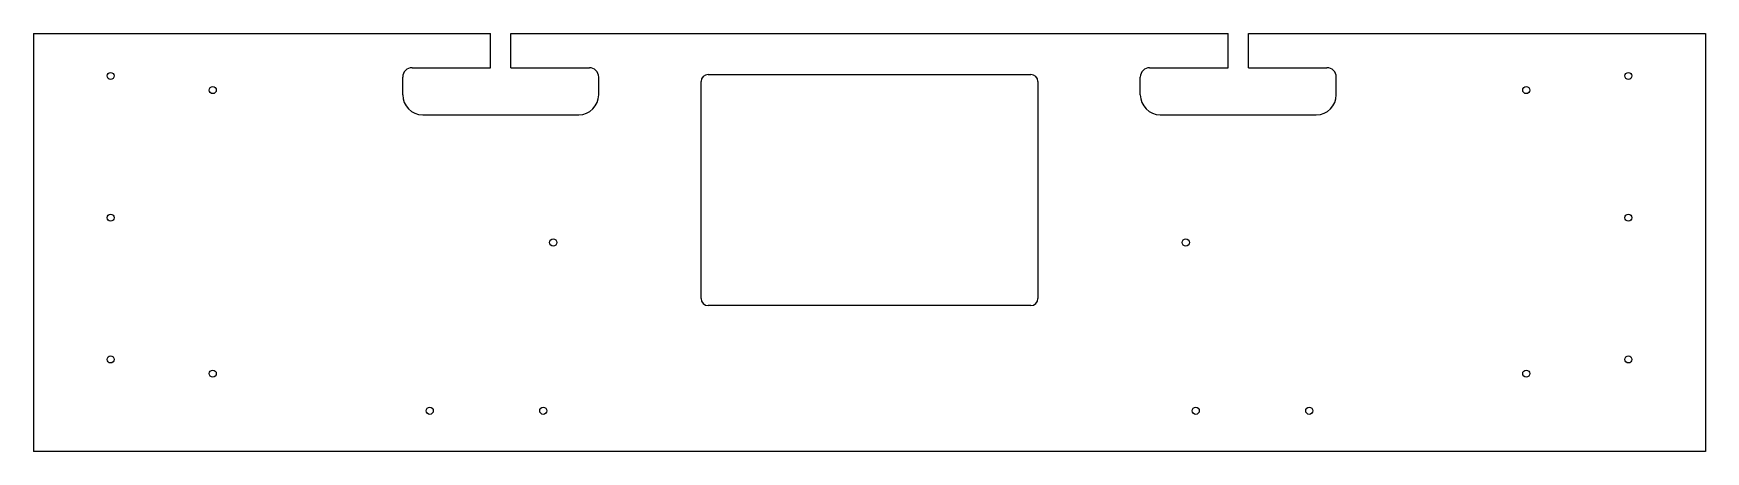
# Model space of a CAD drawing. Extents: x 98.8 to 128.3, y 34.6 to 42.
import ezdxf

# ---------------------------------------------------------------- set-up
doc = ezdxf.new("R2010")
doc.units = 0
doc.header["$LTSCALE"] = 21.5596
doc.header["$MEASUREMENT"] = 0
for name, color, linetype in [('6_125BIT_750DEP', 7, 'Continuous'), ('7_250BIT_750OUTLINE', 7, 'Continuous'), ('8_250BIT_750TAB', 7, 'Continuous')]:
    doc.layers.add(name, color=color, linetype=linetype)

msp = doc.modelspace()

# ---------------------------------------------------------------- linework, layer by layer
at = {"layer": '6_125BIT_750DEP', "color": 7, "linetype": 'Continuous', "lineweight": 25}
for centre in [(100.2, 41.25), (126.95, 41.25), (102, 41), (125.15, 41), (100.2, 38.75), (126.95, 38.75), (108, 38.3125), (119.15, 38.3125), (100.2, 36.25), (126.95, 36.25), (102, 36), (125.15, 36), (105.825, 35.344), (107.825, 35.344), (119.325, 35.344), (121.325, 35.344)]:
    msp.add_circle(centre, 0.0625, dxfattribs=at)
at = {"layer": '7_250BIT_750OUTLINE', "color": 7, "linetype": 'Continuous', "lineweight": 25}
for p, q in [((98.84, 42), (106.895, 42)), ((98.84, 42), (98.84, 34.625)), ((106.895, 41.395), (106.895, 42)), ((107.255, 41.395), (107.255, 42)), ((107.255, 42), (119.895, 42)), ((119.895, 41.395), (119.895, 42)), ((120.255, 42), (128.31, 42)), ((120.255, 41.395), (120.255, 42)), ((128.31, 42), (128.31, 34.625)), ((105.5125, 41.395), (106.895, 41.395)), ((107.255, 41.395), (108.6375, 41.395)), ((118.5125, 41.395), (119.895, 41.395)), ((120.255, 41.395), (121.6375, 41.395)), ((105.3475, 40.9175), (105.3475, 41.23)), ((108.8025, 40.9175), (108.8025, 41.23)), ((118.3475, 40.9175), (118.3475, 41.23)), ((121.8025, 40.9175), (121.8025, 41.23)), ((105.7, 40.565), (108.45, 40.565)), ((118.7, 40.565), (121.45, 40.565)), ((128.31, 34.625), (98.84, 34.625))]:
    msp.add_line(p, q, dxfattribs=at)
for centre, radius, start, end in [((105.5125, 41.23), 0.165, 90, 180), ((108.6375, 41.23), 0.165, 0, 90), ((118.5125, 41.23), 0.165, 90, 180), ((121.6375, 41.23), 0.165, 0, 90), ((105.7, 40.9175), 0.3525, 180, -90), ((108.45, 40.9175), 0.3525, -90, 0), ((118.7, 40.9175), 0.3525, 180, -90), ((121.45, 40.9175), 0.3525, -90, 0)]:
    msp.add_arc(centre, radius, start, end, dxfattribs=at)
at = {"layer": '8_250BIT_750TAB', "color": 7, "linetype": 'Continuous', "lineweight": 25}
for p, q in [((110.73125, 41.275), (116.41875, 41.275)), ((110.60625, 37.325), (110.60625, 41.15)), ((116.54375, 41.15), (116.54375, 37.325)), ((116.41875, 37.2), (110.73125, 37.2))]:
    msp.add_line(p, q, dxfattribs=at)
for centre, start, end in [((110.73125, 41.15), 90, 180), ((116.41875, 41.15), 0, 90), ((110.73125, 37.325), 180, -90), ((116.41875, 37.325), -90, 0)]:
    msp.add_arc(centre, 0.125, start, end, dxfattribs=at)

doc.saveas('drawing.dxf')
